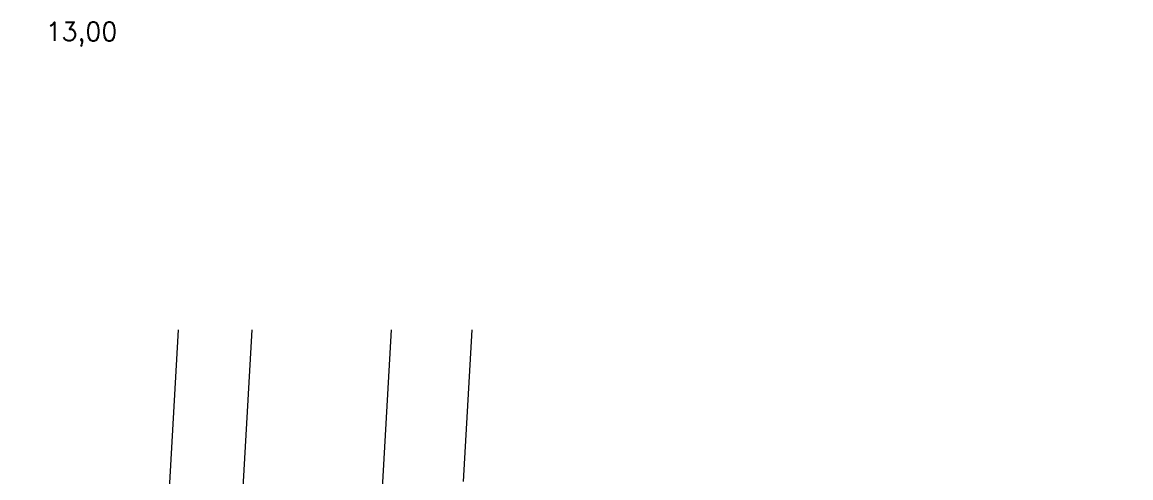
# Model space of a CAD drawing. Header units: millimetres. Extents: x 873 to 1072, y 159 to 369.
# Drawn here: x 873.8 to 946.4, y 339 to 368.9 of the extents above; entities that cross this region are included whole.
import ezdxf

# ---------------------------------------------------------------- set-up
doc = ezdxf.new("R2010")
doc.units = ezdxf.units.MM
doc.header["$LTSCALE"] = 10
doc.linetypes.add('DASHED2', pattern=[0.375, 0.25, -0.125])
for name, color, linetype, lineweight in [('curvas', 90, 'DASHED2', 9), ('lotes', 16, 'Continuous', 13), ('ruas', 16, 'Continuous', 20)]:
    doc.layers.add(name, color=color, linetype=linetype, lineweight=lineweight)
doc.styles.get("Standard").update_dxf_attribs({"font": 'simplex.shx'})

msp = doc.modelspace()

# ---------------------------------------------------------------- linework, layer by layer
at = {"layer": 'lotes'}
for points in [[(884.016, 348.691), (880.507, 286.914), (873.788, 284.523)], [(902.706, 338.755), (903.277, 348.691)]]:
    msp.add_lwpolyline(points, dxfattribs=at)
at = {"layer": 'ruas'}
for points in [[(888.833, 348.691), (885.372, 287.81, -0.330128), (881.817, 282.903), (874.557, 280.349)], [(1000.306, 348.691), (997.199, 292.148, -0.389955), (991.876, 287.156), (897.675, 286.947, -0.419344), (894.691, 290.699), (897.996, 348.691)]]:
    msp.add_lwpolyline(points, format="xyb", dxfattribs=at)

# ---------------------------------------------------------------- texts
at = {"layer": 'curvas'}
msp.add_text('13,00', height=1.2158, rotation=0.08697, dxfattribs=at).set_placement((875.331, 367.651))

doc.saveas('drawing.dxf')
